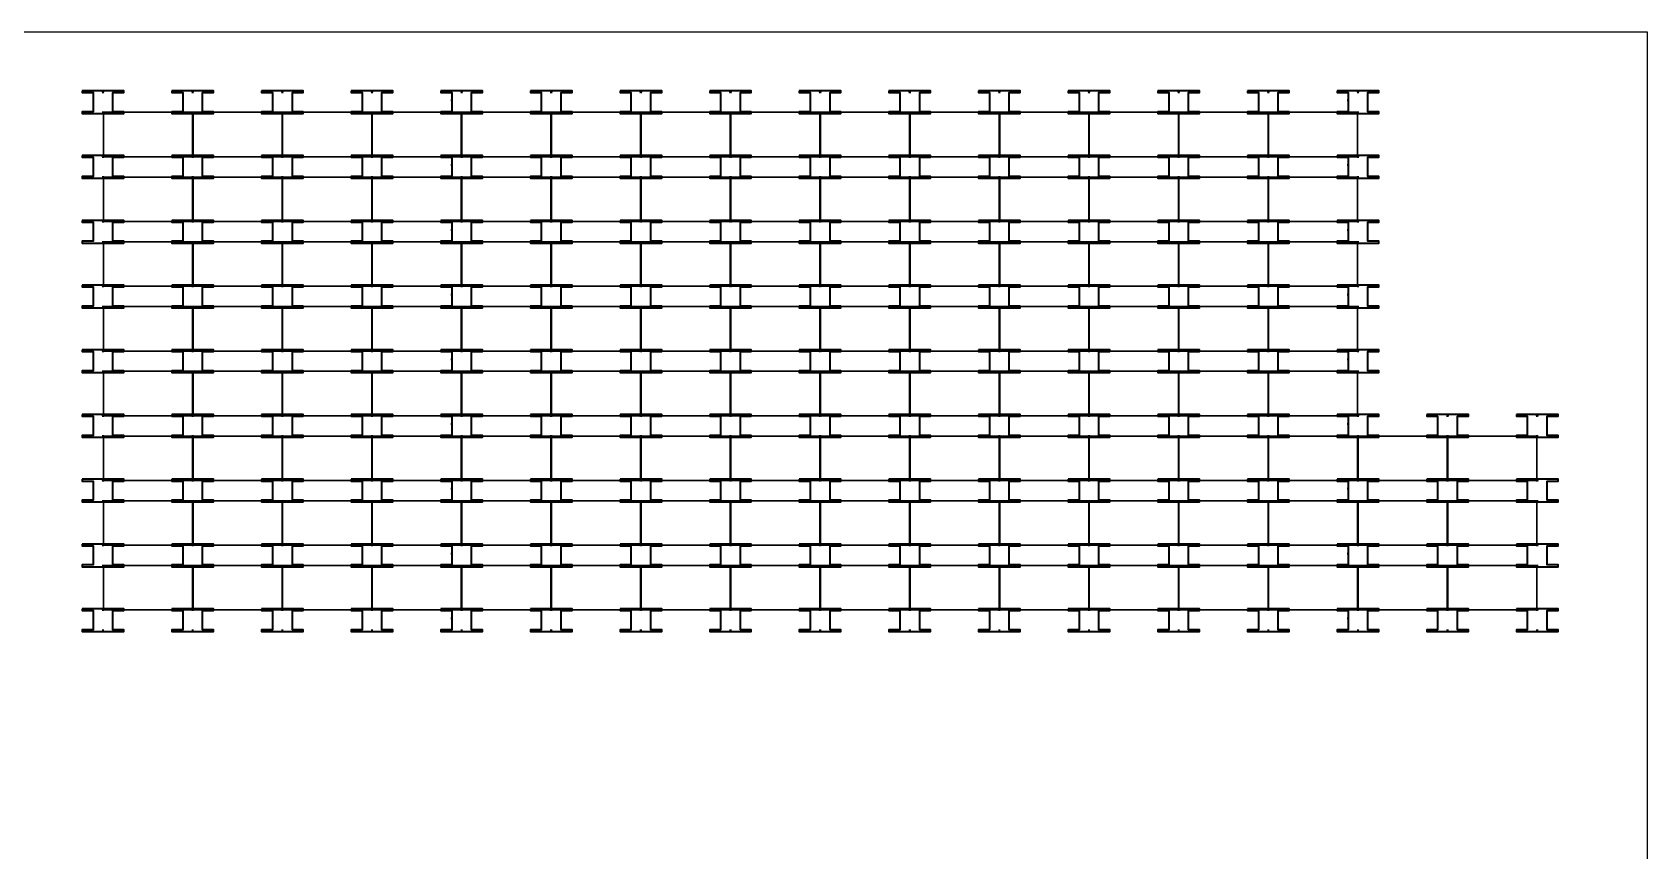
# Model space of a CAD drawing. Header units: inches. Extents: x 6468 to 10224, y 1832 to 4662.
# Drawn here: x 8827 to 10224, y 3955 to 4662 of the extents above; entities that cross this region are included whole.
import ezdxf

# ---------------------------------------------------------------- set-up
doc = ezdxf.new("R2010")
doc.units = ezdxf.units.IN
doc.header["$LTSCALE"] = 50
doc.header["$MEASUREMENT"] = 0
for name, color, linetype, lineweight in [('E-PANELS', 140, 'Continuous', 30), ('E2-ECOFEET', 254, 'Continuous', 35), ('E3-ECOFEET', 254, 'Continuous', 35)]:
    doc.layers.add(name, color=color, linetype=linetype, lineweight=lineweight)
doc.layers.add('IFI PERIMETER', color=221, linetype='FENCE', plot=False)
doc.layers.get('E2-ECOFEET').off()
doc.styles.get("Standard").update_dxf_attribs({"font": 'arial.ttf'})
doc.linetypes.add('FENCE', pattern='A,0.5,-0.1,["X",Standard,S=0.1,R=0,X=-0.035,Y=-0.05],-0.1', length=0.7)

# ---------------------------------------------------------------- blocks, each defined once
blk = doc.blocks.new('ET 335W 10DEG')
at = {"layer": 'E-PANELS'}
blk.add_lwpolyline([(0, 0), (77.01, 0), (77.01, -38.48), (0, -38.48)], close=True, dxfattribs=at)
blk = doc.blocks.new('EF3')
at = {"layer": 'E3-ECOFEET', "color": 5}
for points in [[(0, 0), (0, -1.5), (9.4, -1.5), (9.4, -18.1), (0, -18.1), (0, -19.6), (36, -19.6), (36, -18.1), (26.6, -18.1), (26.6, -1.5), (36, -1.5), (36, 0), (0, 0)], [(8.8, -8.1), (8.9, -8.1)]]:
    blk.add_lwpolyline(points, dxfattribs=at)
at = {"layer": 'E3-ECOFEET'}
for points in [[(17.2, -1), (17.8, -1), (17.8, -0.5)], [(18.2, -0.5), (18.2, -1), (18.8, -1)], [(17.2, -18.5), (17.8, -18.5), (17.8, -19)], [(18.2, -19), (18.2, -18.5), (18.8, -18.5)]]:
    blk.add_lwpolyline(points, dxfattribs=at)

msp = doc.modelspace()

# ---------------------------------------------------------------- linework, layer by layer
at = {"layer": 'IFI PERIMETER'}
msp.add_lwpolyline([(10223.8, 4662.5), (6467.6, 4662.5), (6467.6, 1831.9), (10223.8, 1831.9)], close=True, dxfattribs=at)

# ---------------------------------------------------------------- block references
at = {"layer": 'E2-ECOFEET'}
for name, p in [('EF3', (8870.1, 4611.8)), ('EF3', (8947.6, 4611.8)), ('EF3', (9025.2, 4611.8)), ('EF3', (9102.7, 4611.8)), ('EF3', (9180.2, 4611.8)), ('EF3', (9257.7, 4611.8)), ('EF3', (9335.2, 4611.8)), ('EF3', (9412.7, 4611.8)), ('EF3', (9490.2, 4611.8)), ('EF3', (9567.7, 4611.8)), ('EF3', (9645.2, 4611.8)), ('EF3', (9722.7, 4611.8)), ('EF3', (9800.3, 4611.8)), ('EF3', (9877.8, 4611.8)), ('EF3', (9955.3, 4611.8)), ('ET 335W 10DEG', (8888.4, 4593.3)), ('ET 335W 10DEG', (8965.9, 4593.3)), ('ET 335W 10DEG', (9043.4, 4593.3)), ('ET 335W 10DEG', (9120.9, 4593.3)), ('ET 335W 10DEG', (9198.4, 4593.3)), ('ET 335W 10DEG', (9275.9, 4593.3)), ('ET 335W 10DEG', (9353.4, 4593.3)), ('ET 335W 10DEG', (9431, 4593.3)), ('ET 335W 10DEG', (9508.5, 4593.3)), ('ET 335W 10DEG', (9586, 4593.3)), ('ET 335W 10DEG', (9663.5, 4593.3)), ('ET 335W 10DEG', (9741, 4593.3)), ('ET 335W 10DEG', (9818.5, 4593.3)), ('ET 335W 10DEG', (9896, 4593.3)), ('EF3', (8870.1, 4555.9)), ('EF3', (8947.6, 4555.9)), ('EF3', (9025.2, 4555.9)), ('EF3', (9102.7, 4555.9)), ('EF3', (9180.2, 4555.9)), ('EF3', (9257.7, 4555.9)), ('EF3', (9335.2, 4555.9)), ('EF3', (9412.7, 4555.9)), ('EF3', (9490.2, 4555.9)), ('EF3', (9567.7, 4555.9)), ('EF3', (9645.2, 4555.9)), ('EF3', (9722.7, 4555.9)), ('EF3', (9800.3, 4555.9)), ('EF3', (9877.8, 4555.9)), ('EF3', (9955.3, 4555.9)), ('ET 335W 10DEG', (8888.4, 4537.3)), ('ET 335W 10DEG', (8965.9, 4537.3)), ('ET 335W 10DEG', (9043.4, 4537.3)), ('ET 335W 10DEG', (9120.9, 4537.3)), ('ET 335W 10DEG', (9198.4, 4537.3)), ('ET 335W 10DEG', (9275.9, 4537.3)), ('ET 335W 10DEG', (9353.4, 4537.3)), ('ET 335W 10DEG', (9431, 4537.3)), ('ET 335W 10DEG', (9508.5, 4537.3)), ('ET 335W 10DEG', (9586, 4537.3)), ('ET 335W 10DEG', (9663.5, 4537.3)), ('ET 335W 10DEG', (9741, 4537.3)), ('ET 335W 10DEG', (9818.5, 4537.3)), ('ET 335W 10DEG', (9896, 4537.3)), ('EF3', (8870.1, 4499.9)), ('EF3', (8947.6, 4499.9)), ('EF3', (9025.2, 4499.9)), ('EF3', (9102.7, 4499.9)), ('EF3', (9180.2, 4499.9)), ('EF3', (9257.7, 4499.9)), ('EF3', (9335.2, 4499.9)), ('EF3', (9412.7, 4499.9)), ('EF3', (9490.2, 4499.9)), ('EF3', (9567.7, 4499.9)), ('EF3', (9645.2, 4499.9)), ('EF3', (9722.7, 4499.9)), ('EF3', (9800.3, 4499.9)), ('EF3', (9877.8, 4499.9)), ('EF3', (9955.3, 4499.9)), ('ET 335W 10DEG', (8888.4, 4481.4)), ('ET 335W 10DEG', (8965.9, 4481.4)), ('ET 335W 10DEG', (9043.4, 4481.4)), ('ET 335W 10DEG', (9120.9, 4481.4)), ('ET 335W 10DEG', (9198.4, 4481.4)), ('ET 335W 10DEG', (9275.9, 4481.4)), ('ET 335W 10DEG', (9353.4, 4481.4)), ('ET 335W 10DEG', (9431, 4481.4)), ('ET 335W 10DEG', (9508.5, 4481.4)), ('ET 335W 10DEG', (9586, 4481.4)), ('ET 335W 10DEG', (9663.5, 4481.4)), ('ET 335W 10DEG', (9741, 4481.4)), ('ET 335W 10DEG', (9818.5, 4481.4)), ('ET 335W 10DEG', (9896, 4481.4)), ('EF3', (8870.1, 4443.9)), ('EF3', (8947.6, 4443.9)), ('EF3', (9025.2, 4443.9)), ('EF3', (9102.7, 4443.9)), ('EF3', (9180.2, 4443.9)), ('EF3', (9257.7, 4443.9)), ('EF3', (9335.2, 4443.9)), ('EF3', (9412.7, 4443.9)), ('EF3', (9490.2, 4443.9)), ('EF3', (9567.7, 4443.9)), ('EF3', (9645.2, 4443.9)), ('EF3', (9722.7, 4443.9)), ('EF3', (9800.3, 4443.9)), ('EF3', (9877.8, 4443.9)), ('EF3', (9955.3, 4443.9)), ('ET 335W 10DEG', (8888.4, 4425.4)), ('ET 335W 10DEG', (8965.9, 4425.4)), ('ET 335W 10DEG', (9043.4, 4425.4)), ('ET 335W 10DEG', (9120.9, 4425.4)), ('ET 335W 10DEG', (9198.4, 4425.4)), ('ET 335W 10DEG', (9275.9, 4425.4)), ('ET 335W 10DEG', (9353.4, 4425.4)), ('ET 335W 10DEG', (9431, 4425.4)), ('ET 335W 10DEG', (9508.5, 4425.4)), ('ET 335W 10DEG', (9586, 4425.4)), ('ET 335W 10DEG', (9663.5, 4425.4)), ('ET 335W 10DEG', (9741, 4425.4)), ('ET 335W 10DEG', (9818.5, 4425.4)), ('ET 335W 10DEG', (9896, 4425.4)), ('EF3', (8870.1, 4387.9)), ('EF3', (8947.6, 4387.9)), ('EF3', (9025.2, 4387.9)), ('EF3', (9102.7, 4387.9)), ('EF3', (9180.2, 4387.9)), ('EF3', (9257.7, 4387.9)), ('EF3', (9335.2, 4387.9)), ('EF3', (9412.7, 4387.9)), ('EF3', (9490.2, 4387.9)), ('EF3', (9567.7, 4387.9)), ('EF3', (9645.2, 4387.9)), ('EF3', (9722.7, 4387.9)), ('EF3', (9800.3, 4387.9)), ('EF3', (9877.8, 4387.9)), ('EF3', (9955.3, 4387.9)), ('ET 335W 10DEG', (8888.4, 4369.4)), ('ET 335W 10DEG', (8965.9, 4369.4)), ('ET 335W 10DEG', (9043.4, 4369.4)), ('ET 335W 10DEG', (9120.9, 4369.4)), ('ET 335W 10DEG', (9198.4, 4369.4)), ('ET 335W 10DEG', (9275.9, 4369.4)), ('ET 335W 10DEG', (9353.4, 4369.4)), ('ET 335W 10DEG', (9431, 4369.4)), ('ET 335W 10DEG', (9508.5, 4369.4)), ('ET 335W 10DEG', (9586, 4369.4)), ('ET 335W 10DEG', (9663.5, 4369.4)), ('ET 335W 10DEG', (9741, 4369.4)), ('ET 335W 10DEG', (9818.5, 4369.4)), ('ET 335W 10DEG', (9896, 4369.4)), ('EF3', (8870.1, 4332)), ('EF3', (8947.6, 4332)), ('EF3', (9025.2, 4332)), ('EF3', (9102.7, 4332)), ('EF3', (9180.2, 4332)), ('EF3', (9257.7, 4332)), ('EF3', (9335.2, 4332)), ('EF3', (9412.7, 4332)), ('EF3', (9490.2, 4332)), ('EF3', (9567.7, 4332)), ('EF3', (9645.2, 4332)), ('EF3', (9722.7, 4332)), ('EF3', (9800.3, 4332)), ('EF3', (9877.8, 4332)), ('EF3', (9955.3, 4332)), ('EF3', (10032.8, 4332)), ('EF3', (10110.3, 4332)), ('ET 335W 10DEG', (8888.4, 4313.4)), ('ET 335W 10DEG', (8965.9, 4313.4)), ('ET 335W 10DEG', (9043.4, 4313.4)), ('ET 335W 10DEG', (9120.9, 4313.4)), ('ET 335W 10DEG', (9198.4, 4313.4)), ('ET 335W 10DEG', (9275.9, 4313.4)), ('ET 335W 10DEG', (9353.4, 4313.4)), ('ET 335W 10DEG', (9431, 4313.4)), ('ET 335W 10DEG', (9508.5, 4313.4)), ('ET 335W 10DEG', (9586, 4313.4)), ('ET 335W 10DEG', (9663.5, 4313.4)), ('ET 335W 10DEG', (9741, 4313.4)), ('ET 335W 10DEG', (9818.5, 4313.4)), ('ET 335W 10DEG', (9896, 4313.4)), ('ET 335W 10DEG', (9973.5, 4313.4)), ('ET 335W 10DEG', (10051, 4313.4)), ('EF3', (8870.1, 4276)), ('EF3', (8947.6, 4276)), ('EF3', (9025.2, 4276)), ('EF3', (9102.7, 4276)), ('EF3', (9180.2, 4276)), ('EF3', (9257.7, 4276)), ('EF3', (9335.2, 4276)), ('EF3', (9412.7, 4276)), ('EF3', (9490.2, 4276)), ('EF3', (9567.7, 4276)), ('EF3', (9645.2, 4276)), ('EF3', (9722.7, 4276)), ('EF3', (9800.3, 4276)), ('EF3', (9877.8, 4276)), ('EF3', (9955.3, 4276)), ('EF3', (10032.8, 4276)), ('EF3', (10110.3, 4276)), ('ET 335W 10DEG', (8888.4, 4257.5)), ('ET 335W 10DEG', (8965.9, 4257.5)), ('ET 335W 10DEG', (9043.4, 4257.5)), ('ET 335W 10DEG', (9120.9, 4257.5)), ('ET 335W 10DEG', (9198.4, 4257.5)), ('ET 335W 10DEG', (9275.9, 4257.5)), ('ET 335W 10DEG', (9353.4, 4257.5)), ('ET 335W 10DEG', (9431, 4257.5)), ('ET 335W 10DEG', (9508.5, 4257.5)), ('ET 335W 10DEG', (9586, 4257.5)), ('ET 335W 10DEG', (9663.5, 4257.5)), ('ET 335W 10DEG', (9741, 4257.5)), ('ET 335W 10DEG', (9818.5, 4257.5)), ('ET 335W 10DEG', (9896, 4257.5)), ('ET 335W 10DEG', (9973.5, 4257.5)), ('ET 335W 10DEG', (10051, 4257.5)), ('EF3', (8870.1, 4220)), ('EF3', (8947.6, 4220)), ('EF3', (9025.2, 4220)), ('EF3', (9102.7, 4220)), ('EF3', (9180.2, 4220)), ('EF3', (9257.7, 4220)), ('EF3', (9335.2, 4220)), ('EF3', (9412.7, 4220)), ('EF3', (9490.2, 4220)), ('EF3', (9567.7, 4220)), ('EF3', (9645.2, 4220)), ('EF3', (9722.7, 4220)), ('EF3', (9800.3, 4220)), ('EF3', (9877.8, 4220)), ('EF3', (9955.3, 4220)), ('EF3', (10032.8, 4220)), ('EF3', (10110.3, 4220)), ('ET 335W 10DEG', (8888.4, 4201.5)), ('ET 335W 10DEG', (8965.9, 4201.5)), ('ET 335W 10DEG', (9043.4, 4201.5)), ('ET 335W 10DEG', (9120.9, 4201.5)), ('ET 335W 10DEG', (9198.4, 4201.5)), ('ET 335W 10DEG', (9275.9, 4201.5)), ('ET 335W 10DEG', (9353.4, 4201.5)), ('ET 335W 10DEG', (9431, 4201.5)), ('ET 335W 10DEG', (9508.5, 4201.5)), ('ET 335W 10DEG', (9586, 4201.5)), ('ET 335W 10DEG', (9663.5, 4201.5)), ('ET 335W 10DEG', (9741, 4201.5)), ('ET 335W 10DEG', (9818.5, 4201.5)), ('ET 335W 10DEG', (9896, 4201.5)), ('ET 335W 10DEG', (9973.5, 4201.5)), ('ET 335W 10DEG', (10051, 4201.5)), ('EF3', (8870.1, 4164)), ('EF3', (8947.6, 4164)), ('EF3', (9025.2, 4164)), ('EF3', (9102.7, 4164)), ('EF3', (9180.2, 4164)), ('EF3', (9257.7, 4164)), ('EF3', (9335.2, 4164)), ('EF3', (9412.7, 4164)), ('EF3', (9490.2, 4164)), ('EF3', (9567.7, 4164)), ('EF3', (9645.2, 4164)), ('EF3', (9722.7, 4164)), ('EF3', (9800.3, 4164)), ('EF3', (9877.8, 4164)), ('EF3', (9955.3, 4164)), ('EF3', (10032.8, 4164)), ('EF3', (10110.3, 4164))]:
    msp.add_blockref(name, p, dxfattribs=at)

doc.saveas('drawing.dxf')
